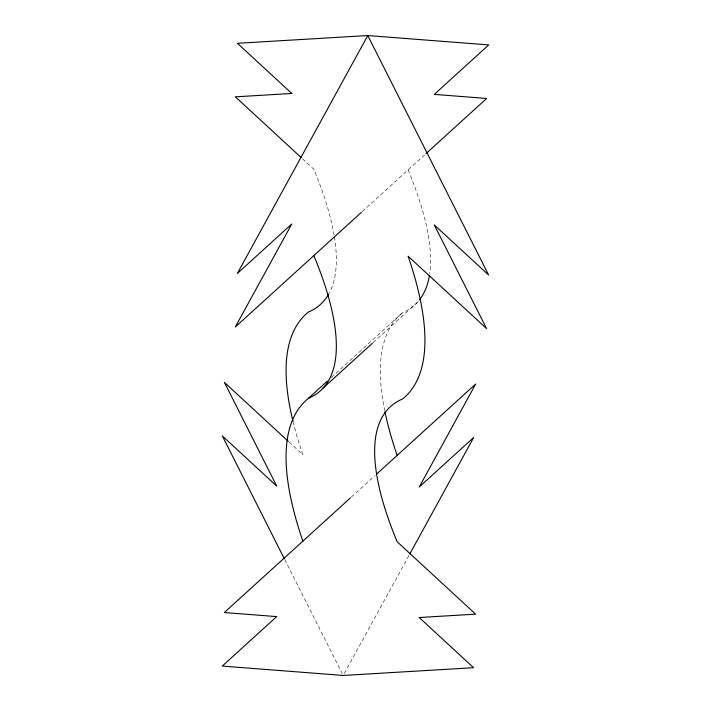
<?xml version="1.0" encoding="UTF-8"?>
<svg xmlns="http://www.w3.org/2000/svg" width="711" height="711" viewBox="0 0 711 711"><rect width="100%" height="100%" fill="white"/><g stroke="black" fill="none" stroke-linecap="round" stroke-linejoin="round"><path stroke-width="0.53" stroke-dasharray="3.56 2.67" d="M344.275 673.504L409.225 555.033M362.21 211.611L424.485 154.998M331.317 377.488L402.63 312.644A462.097 135.837 47.7 0 0 418.779 300.753M373.133 342.595L417.401 302.353M351.243 497.149L375.017 475.535M302.539 158.82L313.871 169.271A462.097 135.837 47.7 0 1 334.206 235.892M289.146 442.118L302.904 454.809A587.375 172.666 47.7 0 1 293.27 422.485M284.764 559.637L342.213 673.468M334.366 236.879A462.097 135.837 47.7 0 1 329.317 292.932M408.114 169.876A462.097 135.837 47.7 0 1 429.675 273.788M384.784 411.02A587.375 172.666 47.7 0 1 402.63 312.644"/><path stroke-width="1.07" d="M409.758 554.065L473.65 437.532L419.223 487.017L475.703 383.993L376.652 474.05M361.392 212.358L235.297 327.007L291.777 223.983L237.35 273.468L367.791 35.55L488.733 44.917L434.305 94.394L486.671 98.456L426.12 153.505M302.886 541.124A587.375 172.666 47.7 0 1 308.37 398.356L327.22 381.212M323.132 388.055L372.315 343.342M350.425 497.896L224.329 612.544L276.695 616.606L222.267 666.083L343.209 675.45L473.588 667.7L419.188 617.521L475.641 614.162L397.129 541.729A462.097 135.837 47.7 0 1 402.613 398.96A587.375 172.666 47.7 0 0 408.096 256.191L486.608 328.624L434.27 224.907L488.67 275.086L367.791 35.55L237.412 43.3L291.812 93.479L235.359 96.838L300.922 157.318M288.337 441.371L224.392 382.376L276.73 486.093L222.33 435.914L284.267 558.65M293.03 421.49A587.375 172.666 47.7 0 1 308.387 312.04A462.097 135.837 47.7 0 0 328.793 293.901M429.328 275.992A462.097 135.837 47.7 0 1 419.446 299.918M313.853 255.587A462.097 135.837 47.7 0 1 308.37 398.356M397.147 455.413A587.375 172.666 47.7 0 1 385.007 412.104"/></g></svg>
